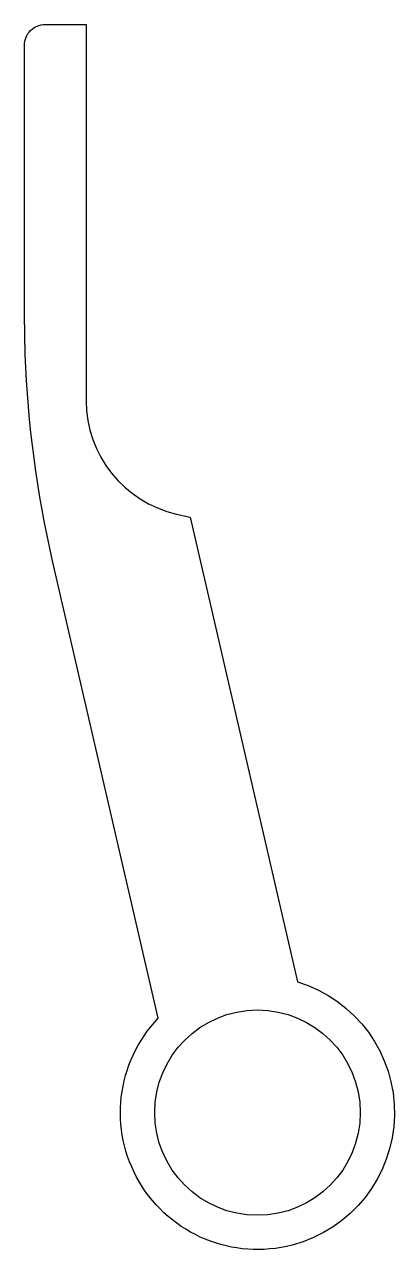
# Model space of a CAD drawing. Extents: x 144.3 to 171.3, y 146 to 235.5.
import ezdxf

# ---------------------------------------------------------------- set-up
doc = ezdxf.new("R2010")
doc.units = 0
doc.header["$LTSCALE"] = 15
doc.layers.get('0').update_dxf_attribs({"linetype": 'CONTINUOUS'})
doc.layers.add('4', color=7, linetype='CONTINUOUS')

msp = doc.modelspace()

# ---------------------------------------------------------------- linework, layer by layer
at = {"color": 0, "linetype": 'BYBLOCK', "ltscale": 0.05}
msp.add_circle((161.251, 155.962), 7.5, dxfattribs=at)
at = {"layer": '4', "color": 0, "linetype": 'CONTINUOUS'}
msp.add_lwpolyline([(145.751, 235.462), (148.751, 235.462), (148.751, 207.975, 0.349216), (155.339, 199.693), (156.34, 199.462), (164.175, 165.525, -3.524121), (154.013, 162.862), (146.302, 196.266, -0.047693), (144.304, 211.362), (144.251, 214.262), (144.251, 233.962, -0.414214)], format="xyb", close=True, dxfattribs=at)

doc.saveas('drawing.dxf')
